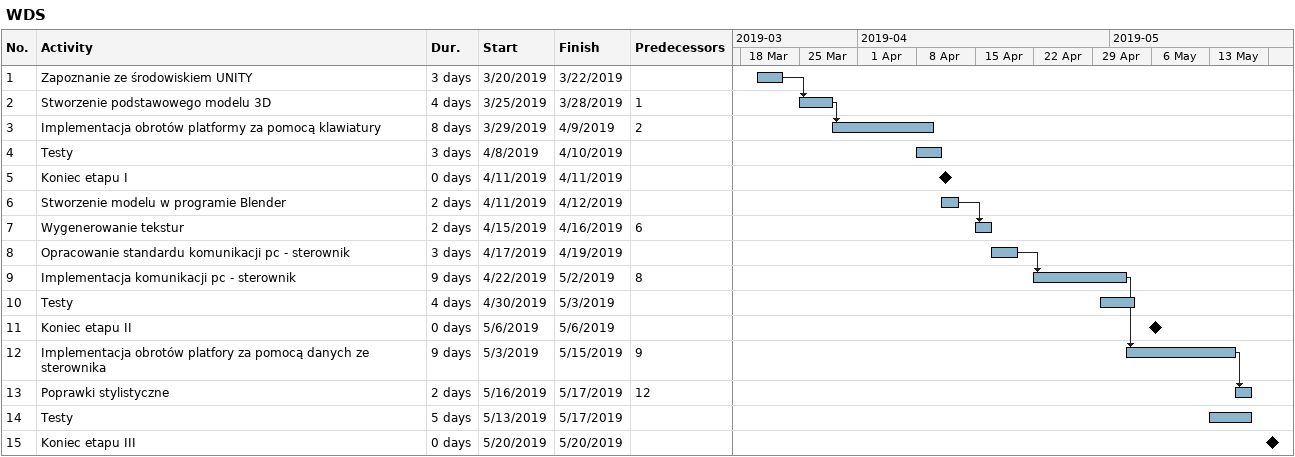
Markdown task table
WDS

| ID | Task | Duration | Start | Finish | Predecessors |
|---|---|---|---|---|---|
| 1 | Zapoznanie ze środowiskiem UNITY | 3d | 2019-03-20 | 2019-03-22 |  |
| 2 | Stworzenie podstawowego modelu 3D | 4d | 2019-03-25 | 2019-03-28 | 1 |
| 3 | Implementacja obrotów platformy za pomocą klawiatury | 8d | 2019-03-29 | 2019-04-09 | 2 |
| 4 | Testy | 3d | 2019-04-08 | 2019-04-10 |  |
| 5 | Koniec etapu I | 0d | 2019-04-11 | 2019-04-11 |  |
| 6 | Stworzenie modelu w programie Blender | 2d | 2019-04-11 | 2019-04-12 |  |
| 7 | Wygenerowanie tekstur | 2d | 2019-04-15 | 2019-04-16 | 6 |
| 8 | Opracowanie standardu komunikacji pc - sterownik | 3d | 2019-04-17 | 2019-04-19 |  |
| 9 | Implementacja komunikacji pc - sterownik | 9d | 2019-04-22 | 2019-05-02 | 8 |
| 10 | Testy | 4d | 2019-04-30 | 2019-05-03 |  |
| 11 | Koniec etapu II | 0d | 2019-05-06 | 2019-05-06 |  |
| 12 | Implementacja obrotów platfory za pomocą danych ze sterownika | 9d | 2019-05-03 | 2019-05-15 | 9 |
| 13 | Poprawki stylistyczne | 2d | 2019-05-16 | 2019-05-17 | 12 |
| 14 | Testy | 5d | 2019-05-13 | 2019-05-17 |  |
| 15 | Koniec etapu III | 0d | 2019-05-20 | 2019-05-20 |  |
